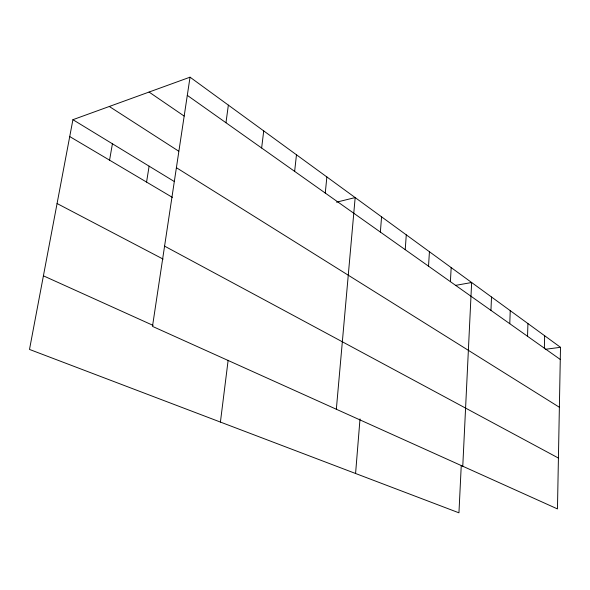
<?xml version="1.0" encoding="UTF-8"?>
<svg xmlns="http://www.w3.org/2000/svg" width="590" height="590" viewBox="0 0 590 590"><rect width="100%" height="100%" fill="white"/><g stroke="black" fill="none" stroke-linecap="round" stroke-linejoin="round"><path stroke-width="0.89" d="M560.5 347.304L557.462 508.919L152.486 326.381L190.039 77.179L560.5 347.304L545.293 349.31M544.356 348.189L544.651 335.747M527.549 336.293L527.925 323.549M509.775 323.711L510.239 310.657M490.954 310.377L491.514 296.999M461.247 465.628L458.946 512.821L29.5 349.435L72.917 119.689L190.039 77.179M462.774 466.24L471.646 282.514L455.443 285.398M450.399 281.666L451.18 267.594M428.524 266.171L429.432 251.731M405.227 249.673L406.274 234.85M380.366 232.069L381.575 216.84M355.578 473.49L360.011 418.93M336.337 409.246L355.165 197.584L336.529 202.171M325.267 193.055L326.867 176.948M294.639 171.366L296.468 154.787M261.636 147.994L263.723 130.914M220.417 422.071L228.138 360.284M225.963 122.742L228.359 105.123M146.563 182.089L149.115 166.166M109.57 160.17L112.417 143.783M43.409 275.825L153.12 325.415M57.075 203.528L163.106 259.099M164.581 246.133L558.413 458.047M69.731 136.563L172.398 197.392M72.917 119.689L173.969 181.329M176.395 167.693L559.372 407.255M109.305 106.48L178.696 151.173M149.056 92.055L184.146 116.068M187.296 95.359L560.271 359.465"/></g></svg>
